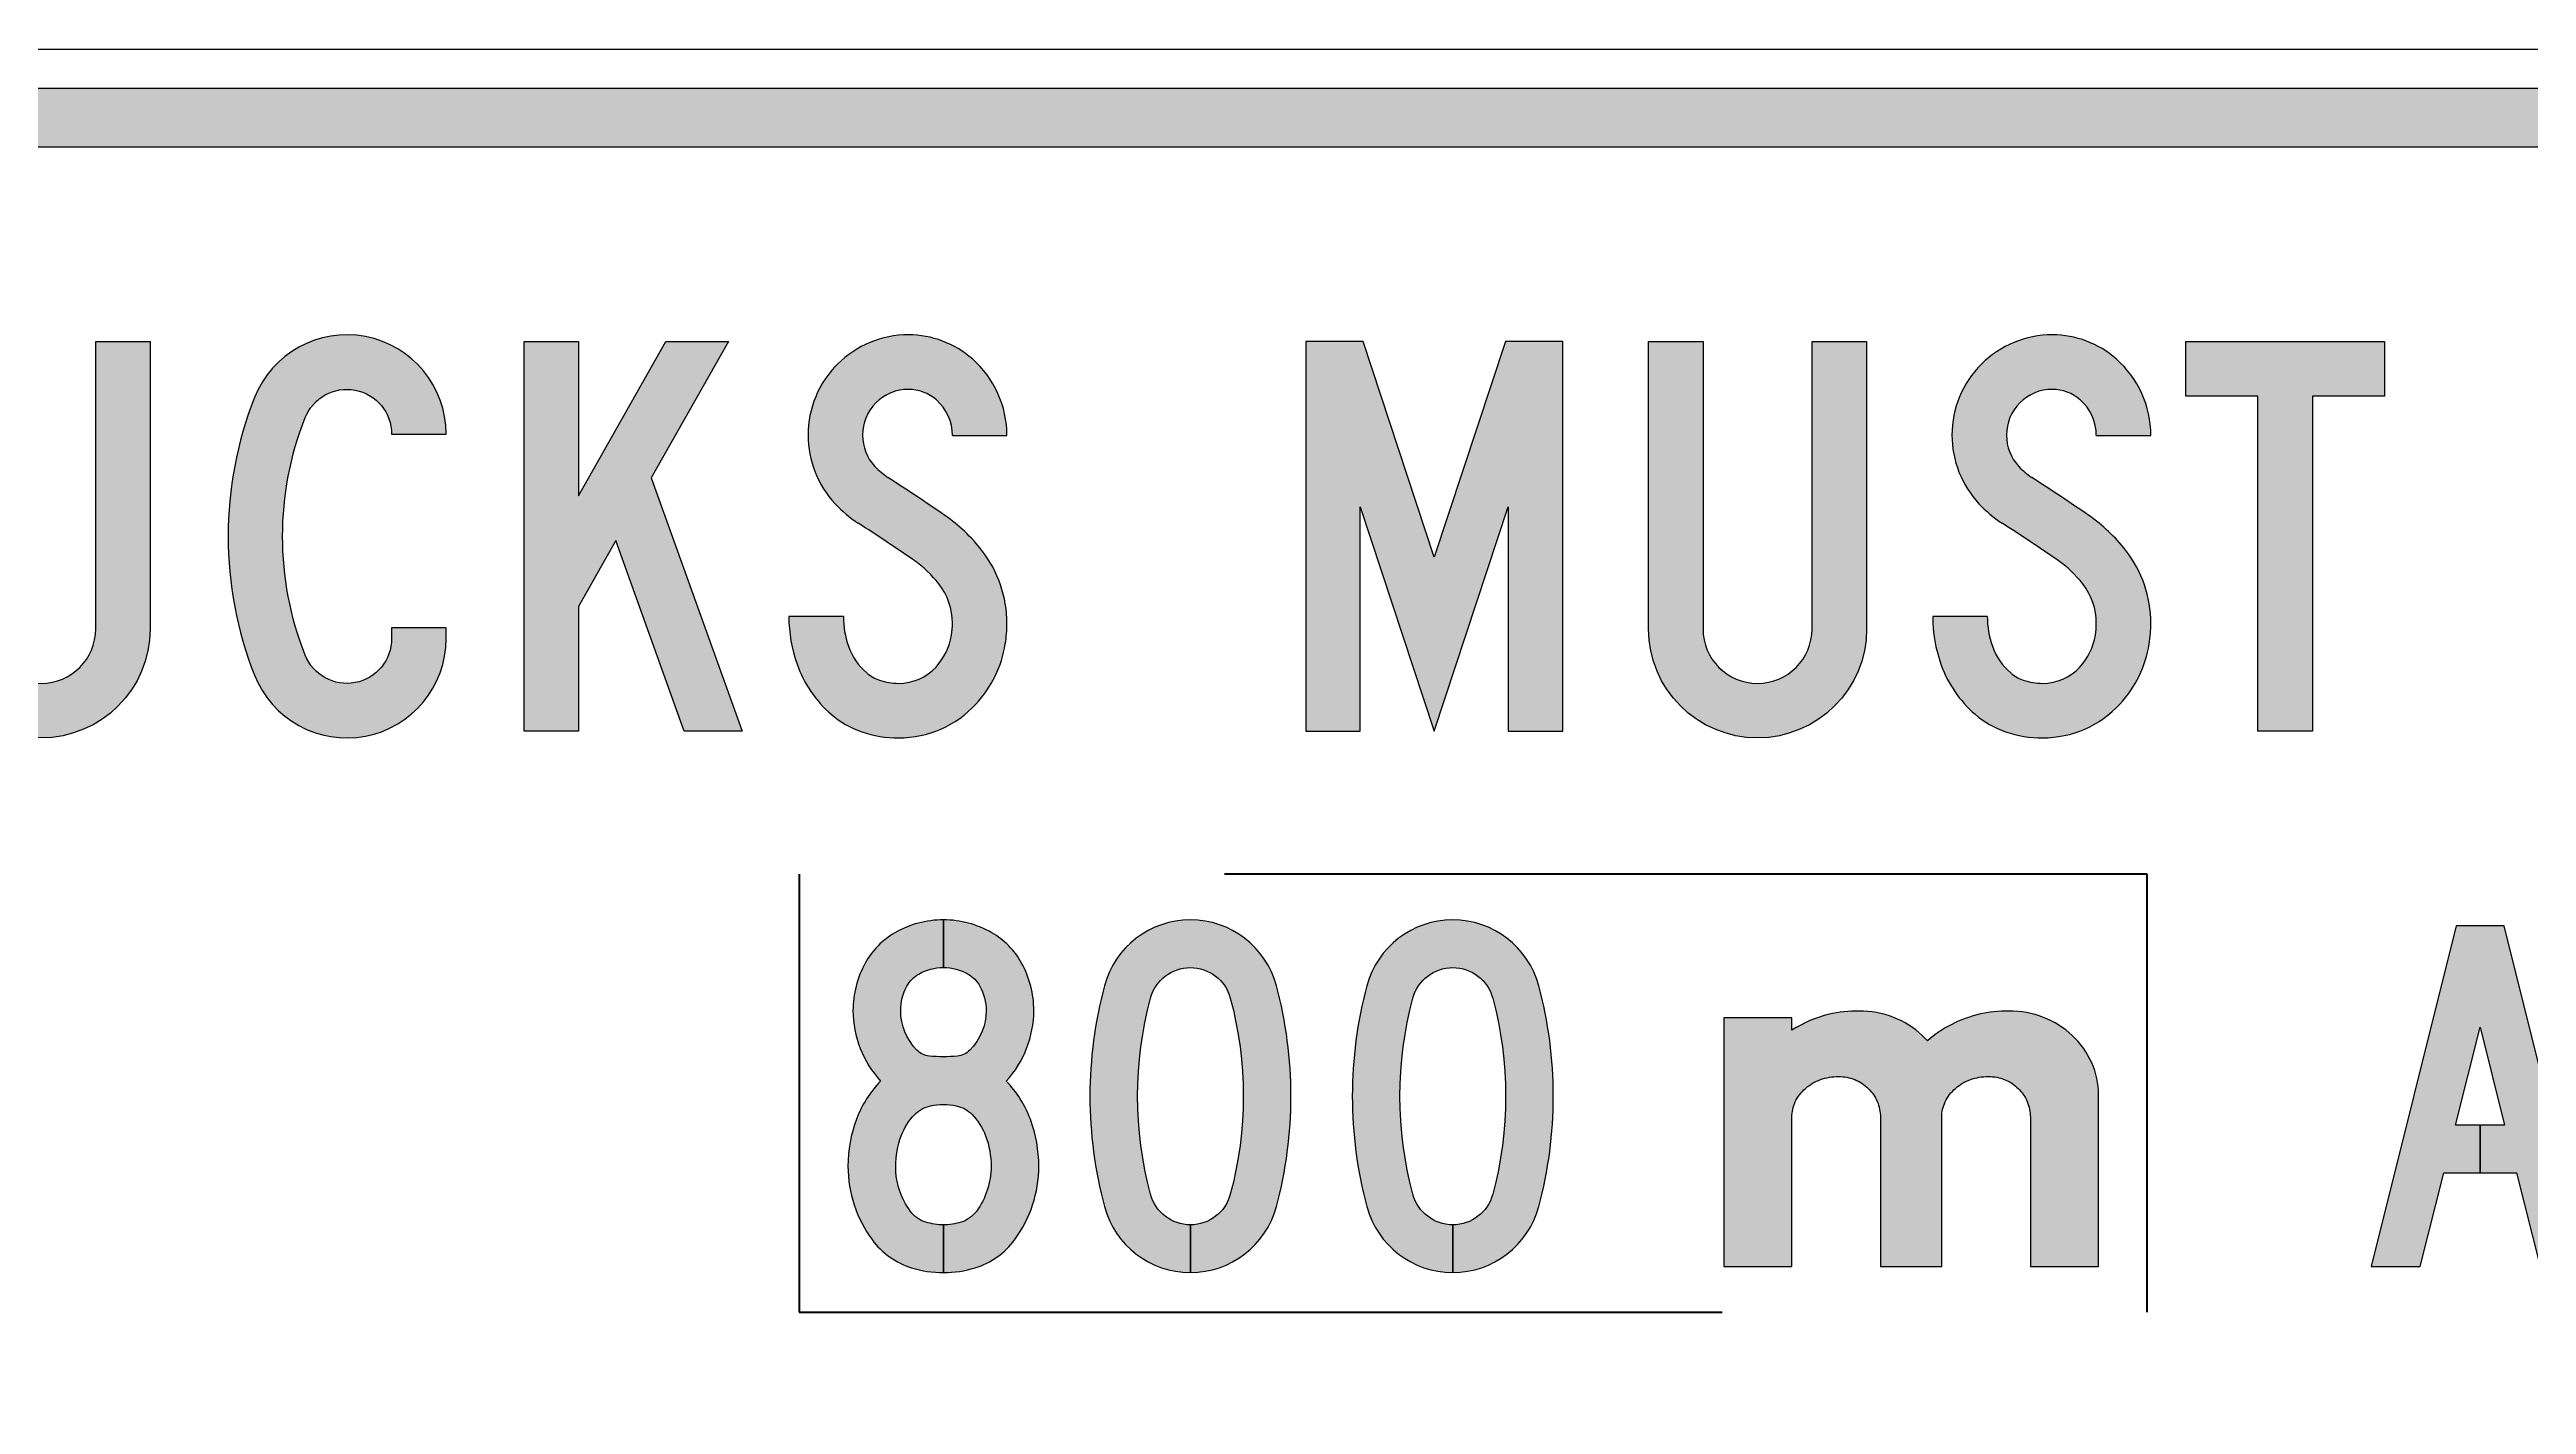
# Model space of a CAD drawing. Header units: millimetres. Extents: x 9964 to 10151, y 3984 to 4059.
# Drawn here: x 9998.2 to 10066.4, y 4021.4 to 4058.7 of the extents above; entities that cross this region are included whole.
import ezdxf
from ezdxf.enums import TextEntityAlignment as Align

# ---------------------------------------------------------------- set-up
doc = ezdxf.new("R2010")
doc.units = ezdxf.units.MM
doc.linetypes.add('DASHED', pattern=[19.049999999999997, 12.7, -6.35])
doc.layers.add('Dash25', color=1, linetype='DASHED')
doc.layers.add('GSBWFILL', color=3, linetype='Continuous', lineweight=0)
doc.layers.add('GSOUTLINE', color=3, linetype='Continuous', lineweight=0)
doc.layers.get('GSOUTLINE').off()
doc.styles.add('TSText', font='isocp2.shx')

# ---------------------------------------------------------------- blocks, each defined once
blk = doc.blocks.new('*U162')
at = {"layer": 'GSBWFILL', "transparency": 33554687}
blk.add_hatch(color=256, dxfattribs=at).paths.add_polyline_path([(-1233.76, -493.9999999999995), (1234, -493.9999999999995, 0.414213562373095), (1384, -344), (1384, 344, 0.414213562373095), (1234, 494), (-1234, 494, 0.414213562373095), (-1384, 344), (-1384, -344, 0.414213562373095), (-1234, -494), (-1234, -469.9999999999995, -0.414213562373095), (-1360, -344), (-1360, 344, -0.414213562373095), (-1234, 470), (1234, 470, -0.414213562373095), (1360, 344), (1360, -344, -0.414213562373095), (1234, -470), (-1233.76, -469.9999999999995)])
at = {"layer": 'GSBWFILL', "linetype": 'Continuous', "transparency": 33554687}
for points in [[(-1234, -509.9999999999995), (1234, -509.9999999999995, 0.414213562373095), (1400, -344), (1400, 344, 0.414213562373095), (1234, 510), (-1234, 510, 0.414213562373095), (-1400, 344), (-1400, -344, 0.414213562373095), (-1234, -510)], [(-1233.76, -493.9999999999995), (1234, -493.9999999999995, 0.414213562373095), (1384, -344), (1384, 344, 0.414213562373095), (1234, 494), (-1234, 494, 0.414213562373095), (-1384, 344), (-1384, -344, 0.414213562373095), (-1234, -494), (-1234, -469.9999999999995, -0.414213562373095), (-1360, -344), (-1360, 344, -0.414213562373095), (-1234, 470), (1234, 470, -0.414213562373095), (1360, 344), (1360, -344, -0.414213562373095), (1234, -470), (-1233.76, -469.9999999999995), (-1233.76, -493.9999999999995)]]:
    blk.add_lwpolyline(points, format="xyb", close=True, dxfattribs=at).dxf.unprotected_set("ltscale", 0)
at = {"layer": 'GSBWFILL', "color": 250, "transparency": 33554687, "style": 'TSText'}
for s in ['levels:GSCOLORFILL|GSBWFILL|GSOUTLINE', 'panelStyle:MR-RM-Trucks-Dist.ssm', 'chevronShoulderRadius:300.000', 'constructPanels:900|600|450', 'panelBorderRadius:300.000', 'chevronTipRadius:300.000', 'constructPanelMode:0', 'panelRoundCorners:0', 'panelStation:none', 'heightRounding:10', 'panelHeightLock:1', 'widthRounding:10', 'panelWidthLock:1', 'legendMaterial:0', 'panelName:name', 'panelMounting:0', 'panelStandard:1', 'panelMaterial:0', 'panelQuantity:1', 'marginAlign:9', 'panelShape:0', 'panelSizes:', 'version:2']:
    blk.add_text(s, height=0.001, dxfattribs=at).set_placement((0, 509.9979999999996), align=Align.CENTER)
blk = doc.blocks.new('*U114')
at = {"layer": 'GSBWFILL'}
h = blk.add_hatch(color=256, dxfattribs=at)
edge = h.paths.add_edge_path()
edge.add_line((56.00000000000064, -3.5), (56.00000000000092, 24.5))
edge.add_arc((56.00000000000064, 59.81062113154654), 35.31062113154654, 252.8547004306235, 270.00000000000045, ccw=False)
edge.add_arc((50.7385651702215, 42.75604954232757), 17.46290114943656, 216.3181404202141, 252.8547004306229, ccw=False)
edge.add_arc((72.62076107985112, 58.84078945855265), 44.6207610798511, 180.0000000000001, 216.3181404202144, ccw=False)
edge.add_arc((79.3536488953996, 58.84078945855253), 51.35364889539959, 159.6195956519129, 180, ccw=False)
edge.add_arc((64.6479124994461, 64.30407942513251), 35.66587594299474, 135.6152991639146, 159.6195956519128, ccw=False)
edge.add_arc((52.18467241956634, 76.50246818279874), 18.22646535743082, 101.74154239521732, 135.6152991639146, ccw=False)
edge.add_arc((56.00000000000019, 58.14598313310976), 36.97525912997721, 90.00000000000028, 101.7415423952175, ccw=False)
edge.add_arc((56.00000000000102, 58.14598313310452), 36.97525912998245, 78.2584576047824, 90.00000000000159, ccw=False)
edge.add_arc((59.81532758043492, 76.5024681827992), 18.22646535743047, 44.38470083608388, 78.25845760477921, ccw=False)
edge.add_arc((47.35208750055371, 64.30407942513136), 35.66587594299656, 20.38040434808738, 44.38470083608479, ccw=False)
edge.add_arc((32.64635110460118, 58.84078945855305), 51.35364889539991, -7.958078640513122e-13, 20.380404348085904, ccw=False)
edge.add_arc((39.37923892014999, 58.84078945855298), 44.6207610798511, 323.681859579785, 359.99999999999915, ccw=False)
edge.add_arc((61.26143482977916, 42.75604954232774), 17.46290114943683, 287.1452995693762, 323.6818595797856, ccw=False)
edge.add_arc((56.00000000000066, 59.81062113154431), 35.31062113154433, 270.0081131084456, 287.1452995693762, ccw=False)
edge.add_line((56.00500000000069, 24.50000035400112), (56.00500000000069, -3.499999802560779))
edge.add_arc((56.0000000000008, 59.81062113154437), 63.31062113154437, 270.0045249737364, 287.1452995693759)
edge.add_arc((61.26143482977909, 42.75604954232769), 45.46290114943683, 287.145299569376, 323.6818595797853)
edge.add_arc((39.37923892015012, 58.84078945855299), 72.620761079851, 323.6818595797849, 359.9999999999991)
edge.add_arc((32.64635110460092, 58.84078945855294), 79.35364889540017, 359.9999999999991, 380.380404348086)
edge.add_arc((47.35208750055773, 64.30407942513456), 63.66587594299166, 20.38040434808541, 44.38469850490913)
edge.add_arc((48.02916680937943, 150.2667470386242), 61.03686471202379, 317.2522134459699, 359.9999999999991)
edge.add_arc((51.26257186131361, 150.266747038624), 57.80345966008961, 359.9999999999994, 388.8387819451042)
edge.add_arc((61.45788699939048, 155.8806589120431), 46.16471156215331, 28.83878194510398, 60.15298493590952)
edge.add_arc((56.00000000000158, 146.368758132539), 57.13124186746087, 60.15298493591111, 89.99498560002408)
edge.add_line((56.00500000000007, 203.4999997812054), (56.00499999999995, 175.4999995709074))
edge.add_arc((56.00000000000151, 146.368758132539), 29.13124186746101, 60.152984935912514, 89.99016592220181, ccw=False)
edge.add_arc((61.45788699939045, 155.8806589120432), 18.16471156215332, 28.83878194510362, 60.15298493590922, ccw=False)
edge.add_arc((51.26257186131362, 150.2667470386241), 29.80345966008953, -1.0231815394945443e-12, 28.838781945104017, ccw=False)
edge.add_arc((48.02916680937949, 150.2667470386242), 33.03686471202367, 315.34136691109325, 359.9999999999991, ccw=False)
edge.add_arc((62.99283870697354, 135.4803275851826), 12.00000000000058, 275.8791627144218, 315.3413669110855, ccw=False)
edge.add_arc((55.99999999999897, 203.3901639280811), 80.26892166499408, 270.00000000000296, 275.8791627144326, ccw=False)
edge.add_arc((56.00000000000152, 203.390163928117), 80.26892166503, 264.1208372855711, 270.00000000000114, ccw=False)
edge.add_arc((49.0071612930307, 135.4803275851816), 12.00000000000021, 224.6586330889031, 264.12083728556706, ccw=False)
edge.add_arc((63.97083319062251, 150.2667470386256), 33.03686471202337, 180.0000000000026, 224.6586330889082, ccw=False)
edge.add_arc((60.73742813868815, 150.2667470386241), 29.80345966008901, 151.1612180548947, 180, ccw=False)
edge.add_arc((50.54211300061175, 155.8806589120432), 18.16471156215315, 119.84701506408979, 151.1612180548948, ccw=False)
edge.add_arc((55.99999999999996, 146.3687581325433), 29.13124186745668, 90, 119.8470150640899, ccw=False)
edge.add_line((55.99999999999996, 175.5), (56.00000000000001, 203.5))
edge.add_arc((56.00000000000007, 146.368758132543), 57.13124186745696, 90.00000000000006, 119.8470150640899)
edge.add_arc((50.54211300061158, 155.8806589120433), 46.16471156215297, 119.8470150640898, 151.1612180548947)
edge.add_arc((60.73742813868843, 150.2667470386241), 57.80345966008928, 151.1612180548948, 180)
edge.add_arc((63.97083319062314, 150.2667470386241), 61.036864712024, 180, 222.7477865540293)
edge.add_arc((64.647912499446, 64.30407942513264), 63.66587594299458, 135.6153014950906, 159.619595651913)
edge.add_arc((79.35364889539957, 58.84078945855247), 79.35364889539956, 159.6195956519129, 179.9999999999999)
edge.add_arc((72.62076107985116, 58.84078945855261), 72.62076107985115, 180, 216.3181404202143)
edge.add_arc((50.73856517022152, 42.75604954232767), 45.46290114943668, 216.3181404202143, 252.8547004306231)
edge.add_arc((56.00000000000044, 59.81062113154555), 63.31062113154555, 252.8547004306233, 270.0000000000002)
blk.add_lwpolyline([(56.00000000000064, -3.5), (56.00000000000092, 24.5, -0.07495035697348901), (45.59057335789261, 26.06919552920732, -0.1607852497479061), (36.66799314865661, 32.4133265188222, -0.1598077262231875), (28.00000000000001, 58.84078945855254, -0.08916143982530793), (31.21467939875556, 76.72477309400551, -0.1051231893643435), (39.15895618662718, 89.25138013812148, -0.1488879042940531), (48.47563722425413, 94.34755426680408, -0.05127701418262327), (56.00000000000001, 95.12124226308697, -0.05127701418263145), (63.52436277574817, 94.34755426680397, -0.1488879042940437), (72.84104381337416, 89.25138013812136, -0.1051231893643399), (80.78532060124589, 76.72477309400517, -0.08916143982530647), (84.0000000000011, 58.84078945855231, -0.159807726223187), (75.33200685134422, 32.41332651882215, -0.1607852497479088), (66.40942664210787, 26.06919552920715, -0.07491475809206483), (56.00500000000069, 24.50000035400112), (56.00500000000069, -3.499999802560779, 0.0749305021677054), (74.66371208481333, -0.6864911902613358, 0.1607852497479079), (97.89274937816789, 15.82981372332648, 0.159807726223187), (112.0000000000011, 58.84078945855174, 0.08916143982530693), (107.0325527823809, 86.47581420916765, 0.1051231790802702), (92.85151103201169, 108.8366093094088, 0.1887160136320465), (109.0660315214032, 150.2667470386233, 0.1265013008525883), (101.897269197037, 178.1480557309235, 0.1374906502384388), (84.43341089355552, 195.9219612810404, 0.1309512099891836), (56.00500000000007, 203.4999997812054), (56.00499999999995, 175.4999995709074, -0.1309298196125346), (70.49820698416904, 171.6359551869166, -0.137490650238439), (77.36981818048208, 164.6423478031435, -0.1265013008525888), (81.06603152140316, 150.2667470386236, -0.1973643972080669), (71.52852428698652, 127.0457516219718, -0.1739084422071276), (64.22200803376178, 123.5434459670171, -0.02565831514355149), (56.00000000000308, 123.121242263087, -0.02565831514355305), (47.77799196624018, 123.5434459670167, -0.1739084422071293), (40.47147571301629, 127.0457516219728, -0.197364397208066), (30.93396847859914, 150.2667470386241, -0.1265013008525907), (34.6301818195205, 164.6423478031438, -0.1374906502384366), (41.50179301583354, 171.6359551869166, -0.1309734646939165), (55.99999999999996, 175.5), (56.00000000000001, 203.5, 0.1309734646939165), (27.56658910644718, 195.9219612810405, 0.1374906502384359), (10.10273080296589, 178.1480557309244, 0.1265013008525901), (2.933968478599141, 150.2667470386241, 0.1887160136320468), (19.14848896799016, 108.8366093094091, 0.1051231790802642), (4.967447217620716, 86.47581420916845, 0.08916143982530793), (1.4210854715202e-14, 58.84078945855254, 0.1598077262231876), (14.10725062183265, 15.82981372332682, 0.1607852497479058), (37.33628791518665, -0.6864911902609947, 0.07495035697348879)], format="xyb", close=True, dxfattribs=at)
blk = doc.blocks.new('*U115')
at = {"layer": 'GSBWFILL', "linetype": 'Continuous'}
blk.add_hatch(color=256, dxfattribs=at).paths.add_polyline_path([(8.543920128746649, 164.7993942348763, 0.1318518518518518), (8.543920128746713, 35.20060576512357, 0.3393449963604895), (59, -3.500000000000064), (59, 24.49999999999995, -0.339344996360489), (35.58700107432706, 42.45813791942977, -0.1318518518518517), (35.58700107432706, 157.5418620805702, -0.7670157068062815), (82.4129989256729, 157.5418620805702, -0.1318518518518519), (82.41299892567302, 42.45813791942976, -0.3392299954809407), (59.00999999999999, 24.50000206258143), (59.00999999999999, -3.499999042905948, 0.339291631812318), (109.4560798712533, 35.2006057651236, 0.1318518518518518), (109.4560798712533, 164.7993942348763, 0.767015706806283)])
at = {"layer": 'GSBWFILL'}
blk.add_lwpolyline([(59, 24.49999999999994, -0.3393449963604899), (35.58700107432702, 42.45813791942983, -0.1318518518518517), (35.58700107432708, 157.5418620805703, -0.7670157068062822), (82.41299892567292, 157.5418620805702, -0.1318518518518519), (82.41299892567298, 42.45813791942972, -0.3392299954809397), (59.00999999999999, 24.50000206258143), (59.00999999999999, -3.499999042905962, 0.339291631812318), (109.4560798712533, 35.20060576512356, 0.1318518518518518), (109.4560798712533, 164.7993942348763, 0.7670157068062825), (8.543920128746663, 164.7993942348764, 0.1318518518518518), (8.543920128746663, 35.2006057651236, 0.3393449963604898), (59, -3.500000000000064)], format="xyb", close=True, dxfattribs=at)
blk = doc.blocks.new('*U116')
at = {"layer": 'GSBWFILL', "linetype": 'Continuous'}
blk.add_hatch(color=256, dxfattribs=at).paths.add_polyline_path([(8.543920128746649, 164.7993942348763, 0.1318518518518518), (8.543920128746713, 35.20060576512357, 0.3393449963604895), (59, -3.500000000000064), (59, 24.49999999999995, -0.339344996360489), (35.58700107432706, 42.45813791942977, -0.1318518518518517), (35.58700107432706, 157.5418620805702, -0.7670157068062815), (82.4129989256729, 157.5418620805702, -0.1318518518518519), (82.41299892567302, 42.45813791942976, -0.3392299954809407), (59.00999999999999, 24.50000206258143), (59.00999999999999, -3.499999042905948, 0.339291631812318), (109.4560798712533, 35.2006057651236, 0.1318518518518518), (109.4560798712533, 164.7993942348763, 0.767015706806283)])
at = {"layer": 'GSBWFILL'}
blk.add_lwpolyline([(59, 24.49999999999994, -0.3393449963604899), (35.58700107432702, 42.45813791942983, -0.1318518518518517), (35.58700107432708, 157.5418620805703, -0.7670157068062822), (82.41299892567292, 157.5418620805702, -0.1318518518518519), (82.41299892567298, 42.45813791942972, -0.3392299954809397), (59.00999999999999, 24.50000206258143), (59.00999999999999, -3.499999042905962, 0.339291631812318), (109.4560798712533, 35.20060576512356, 0.1318518518518518), (109.4560798712533, 164.7993942348763, 0.7670157068062825), (8.543920128746663, 164.7993942348764, 0.1318518518518518), (8.543920128746663, 35.2006057651236, 0.3393449963604898), (59, -3.500000000000064)], format="xyb", close=True, dxfattribs=at)
blk = doc.blocks.new('*U113')
at = {"layer": 'GSOUTLINE', "color": 28}
for name, p, xscale, yscale, zscale in [('*U114', (0, 0), 0.6999999999999927, 0.6999999999999927, 0.6999999999999927), ('*U115', (99.39999999999998, 0), 0.7, 0.7, 0.7), ('*U116', (207.2, 0), 0.7000000000000001, 0.7000000000000001, 0.7000000000000001)]:
    blk.add_blockref(name, p, dxfattribs=dict(at, xscale=xscale, yscale=yscale, zscale=zscale))
blk = doc.blocks.new('*U118')
at = {"layer": 'GSBWFILL', "linetype": 'Continuous'}
h = blk.add_hatch(color=256, dxfattribs=at)
edge = h.paths.add_edge_path()
edge.add_arc((155.7153296264924, 86.99511755650809), 24.5282097319339, 45.82979570204179, 68.0808265539651, ccw=False)
edge.add_arc((156.1420760110528, 87.43440733147503), 23.91576546252982, 23.09284588936748, 45.82979570204162, ccw=False)
edge.add_arc((156.8060842686133, 87.7175328658991), 23.19391573138671, 0, 23.09284588936822, ccw=False)
edge.add_line((180, 87.7175328658991), (180, 0))
edge.add_line((180, 0), (220, 0))
edge.add_line((220, 0), (220, 100.8830320548367))
edge.add_arc((174.0753468275611, 100.8830320548367), 45.92465317243892, 0, 23.93171822373217)
edge.add_arc((170.8242551602883, 99.44019281717675), 49.48153131130478, 23.93171822373218, 46.97501240943499)
edge.add_arc((168.730439071099, 97.19681228199977), 52.55021540077355, 46.97501240943522, 68.8635846861375)
edge.add_arc((167.3745328426901, 93.68953779756492), 56.31046220243508, 68.86358468613724, 90)
edge.add_arc((167.3745328426902, 69.99478146240631), 80.00521853759369, 90.00000000000007, 102.6042796135857)
edge.add_arc((166.6926525247094, 78.0285138763368), 72.0245107674768, 103.4695365311015, 130.8206849945816)
edge.add_arc((82.82425516028854, 99.44019281717684), 49.48153131130451, 41.97494773133589, 46.97501240943517)
edge.add_arc((80.730439071099, 97.19681228199977), 52.55021540077355, 46.97501240943522, 68.8635846861375)
edge.add_arc((79.37453284269009, 93.68953779756492), 56.31046220243508, 68.86358468613724, 90)
edge.add_arc((79.3745328426902, 69.99478146240604), 80.00521853759396, 90.00000000000007, 102.6042796135857)
edge.add_arc((78.6926525247095, 78.02851387633704), 72.0245107674766, 103.4695365311017, 122.4942570075609)
edge.add_line((40, 138.7772487758923), (40, 146))
edge.add_line((40, 146), (0, 146))
edge.add_line((0, 146), (0, 0))
edge.add_line((0, 0), (40, 0))
edge.add_line((40, 0), (40, 87.71753286589909))
edge.add_arc((60.83417894850334, 87.71753286589907), 20.83417894850334, 154.5282720028093, 180, ccw=False)
edge.add_arc((64.03048830144326, 86.19490705822676), 24.37462847220523, 131.0076349936261, 154.5282720028095, ccw=False)
edge.add_arc((66.09710507856306, 83.81817613339862), 27.52419269484104, 109.8073603853083, 131.0076349936262, ccw=False)
edge.add_arc((67.43949500252643, 80.0910470400427), 31.48569518587881, 89.99999999999977, 109.8073603853079, ccw=False)
edge.add_arc((67.43949500252666, 86.30962031839455), 25.26712190752696, 68.08082655396498, 90.00000000000028, ccw=False)
edge.add_arc((67.71532962649229, 86.99511755650809), 24.52820973193397, 45.82979570204162, 68.08082655396481, ccw=False)
edge.add_arc((68.1420760110529, 87.43440733147501), 23.91576546252978, 23.09284588936771, 45.82979570204168, ccw=False)
edge.add_arc((68.80608426861329, 87.7175328658991), 23.19391573138671, 0, 23.09284588936822, ccw=False)
edge.add_line((92, 87.7175328658991), (92, 0))
edge.add_line((92, 0), (128, 0))
edge.add_line((128, 0), (128, 87.71753286589909))
edge.add_arc((148.8341789485033, 87.7175328658992), 20.83417894850334, 154.5282720028097, 180.0000000000003, ccw=False)
edge.add_arc((152.0304883014433, 86.19490705822648), 24.3746284722054, 131.0076349936256, 154.528272002809, ccw=False)
edge.add_arc((154.0971050785631, 83.81817613339872), 27.52419269484096, 109.80736038530841, 131.0076349936264, ccw=False)
edge.add_arc((155.4394950025264, 80.09104704004268), 31.4856951858788, 89.99999999999972, 109.80736038530779, ccw=False)
edge.add_arc((155.4394950025266, 86.30962031839454), 25.26712190752696, 68.08082655396493, 90.00000000000011, ccw=False)
at = {"layer": 'GSBWFILL'}
blk.add_lwpolyline([(164.8716674585635, 109.7502169884754, -0.09739464939670292), (172.8063946356061, 104.5885415981205, -0.0995354279343683), (178.1414826297246, 96.81470296034922, -0.1011039461656411), (180, 87.7175328658991), (180, 0), (220, 0), (220, 100.8830320548367, 0.1048030179721755), (216.0518361595565, 119.5122594239381, 0.1008855307406954), (204.5863575327339, 135.6139731601839, 0.09579836817007242), (187.6795049501371, 146.2116879931507, 0.09248737428302214), (167.3745328426901, 150, 0.05505205982243612), (149.9161032513398, 148.0719114650645, 0.1199117204326835), (119.6106725914451, 132.5337183696518, 0.02182035996796309), (116.5863575327339, 135.6139731601839, 0.09579836817007242), (99.67950495013713, 146.2116879931507, 0.09248737428302214), (79.37453284269009, 150, 0.05505205982243612), (61.91610325133973, 148.0719114650645, 0.08320220139569866), (40, 138.7772487758923), (40, 146), (0, 146), (0, 0), (40, 0), (40, 87.71753286589909, -0.1116012735434615), (42.02513207801013, 96.67759805996153, -0.102989975481698), (48.03684201390564, 104.5885415981205, -0.09276840372104522), (56.77029056251172, 109.7139617844638, -0.08664174293623021), (67.43949500252654, 111.5767422259215, -0.09593311806680128), (76.87166745856348, 109.7502169884755, -0.09739464939670292), (84.80639463560613, 104.5885415981205, -0.0995354279343683), (90.14148262972458, 96.81470296034922, -0.1011039461656411), (92, 87.7175328658991), (92, 0), (128, 0), (128, 87.71753286589909, -0.1116012735434615), (130.0251320780101, 96.67759805996153, -0.102989975481698), (136.0368420139057, 104.5885415981205, -0.09276840372104506), (144.7702905625117, 109.7139617844638, -0.08664174293623021), (155.4394950025265, 111.5767422259215, -0.09593311806680128)], format="xyb", close=True, dxfattribs=at)
blk = doc.blocks.new('*U117')
at = {"layer": 'GSOUTLINE', "color": 28, "xscale": 0.7, "yscale": 0.7, "zscale": 0.7}
blk.add_blockref('*U118', (0, 0), dxfattribs=at)
blk = doc.blocks.new('*U120')
at = {"layer": 'GSBWFILL', "linetype": 'Continuous'}
blk.add_hatch(color=256, dxfattribs=at).paths.add_polyline_path([(64, 140.5530424827055), (78.38826062067636, 82.99999999999999), (64.00999999999999, 82.99999999999999), (64.01, 55), (85.38826062067636, 55), (99.13826062067635, 0), (128, 0), (78, 200), (50, 200), (0, 0), (28.86173937932358, 0), (42.61173937932364, 55), (64, 54.99999999999999), (64, 83), (49.61173937932364, 83)])
at = {"layer": 'GSBWFILL'}
blk.add_lwpolyline([(64, 83), (49.61173937932364, 83), (64, 140.5530424827055), (78.38826062067636, 83), (64.00999999999999, 83), (64.00999999999999, 55), (85.38826062067636, 55), (99.13826062067636, 0), (128, 0), (78, 200), (50, 200), (0, 0), (28.86173937932358, 0), (42.61173937932364, 55), (64, 55)], close=True, dxfattribs=at)
blk = doc.blocks.new('*U121')
at = {"layer": 'GSBWFILL', "linetype": 'Continuous'}
blk.add_hatch(color=256, dxfattribs=at).paths.add_polyline_path([(84, 119), (28, 119), (28, 200), (0, 200), (0, 0), (28, 0), (28, 91), (84, 91), (84, 0), (112, 0), (112, 200), (84, 200)])
at = {"layer": 'GSBWFILL'}
blk.add_lwpolyline([(0, 200), (28, 200), (28, 119), (84, 119), (84, 200), (112, 200), (112, 0), (84, 0), (84, 91), (28, 91), (28, 0), (0, 0)], close=True, dxfattribs=at)
blk = doc.blocks.new('*U122')
at = {"layer": 'GSBWFILL', "linetype": 'Continuous'}
blk.add_hatch(color=256, dxfattribs=at).paths.add_polyline_path([(28, 28), (28, 92), (71.81454086025929, 92), (71.81454086025929, 120), (28, 120), (28, 172), (102, 172), (102, 200), (0, 200), (0, 0), (102, 0), (102, 28)])
at = {"layer": 'GSBWFILL'}
blk.add_lwpolyline([(28, 28), (28, 92), (71.81454086025929, 92), (71.81454086025929, 120), (28, 120), (28, 172), (102, 172), (102, 200), (0, 200), (0, 0), (102, 0), (102, 28)], close=True, dxfattribs=at)
blk = doc.blocks.new('*U123')
at = {"layer": 'GSBWFILL', "linetype": 'Continuous'}
blk.add_hatch(color=256, dxfattribs=at).paths.add_polyline_path([(64, 140.5530424827055), (78.38826062067636, 82.99999999999999), (64.00999999999999, 82.99999999999999), (64.01, 55), (85.38826062067636, 55), (99.13826062067635, 0), (128, 0), (78, 200), (50, 200), (0, 0), (28.86173937932358, 0), (42.61173937932364, 55), (64, 54.99999999999999), (64, 83), (49.61173937932364, 83)])
at = {"layer": 'GSBWFILL'}
blk.add_lwpolyline([(64, 83), (49.61173937932364, 83), (64, 140.5530424827055), (78.38826062067636, 83), (64.00999999999999, 83), (64.00999999999999, 55), (85.38826062067636, 55), (99.13826062067636, 0), (128, 0), (78, 200), (50, 200), (0, 0), (28.86173937932358, 0), (42.61173937932364, 55), (64, 55)], close=True, dxfattribs=at)
blk = doc.blocks.new('*U124')
at = {"layer": 'GSBWFILL', "linetype": 'Continuous'}
blk.add_hatch(color=256, dxfattribs=at).paths.add_polyline_path([(28, 172), (50.94443627691184, 172, -0.3486821690625636), (78.21476728595061, 150.3505154639175, -0.1148991755247306), (78.21476728595064, 49.64948453608244, -0.3486821690625639), (50.94443627691189, 28), (28.00999999999999, 28), (28.00999999999999, 0), (50.9444362769119, 0, 0.3486821690625636), (105.4850982949895, 43.29896907216494, 0.1148991755247306), (105.4850982949895, 156.701030927835, 0.3486821690625638), (50.94443627691184, 200), (0, 200), (0, 0), (28, 0)])
at = {"layer": 'GSBWFILL'}
blk.add_lwpolyline([(28.00999999999999, 28), (28.00999999999999, 0), (50.94443627691186, 0, 0.3486821690625636), (105.4850982949895, 43.29896907216487, 0.1148991755247307), (105.4850982949895, 156.7010309278351, 0.3486821690625634), (50.94443627691186, 200), (0, 200), (0, 0), (28, 0), (28, 172), (50.94443627691186, 172, -0.3486821690625634), (78.21476728595064, 150.3505154639175, -0.1148991755247307), (78.21476728595064, 49.64948453608236, -0.3486821690625636), (50.94443627691186, 28)], format="xyb", close=True, dxfattribs=at)
blk = doc.blocks.new('*U119')
at = {"layer": 'GSOUTLINE', "color": 28}
for name, p, xscale, yscale, zscale in [('*U120', (0, 0), 0.7, 0.7, 0.7), ('*U121', (109.2, 0), 0.7, 0.7, 0.7), ('*U122', (218.4, 0), 0.7, 0.7, 0.7), ('*U123', (302.4, 0), 0.7000000000000006, 0.7000000000000006, 0.7000000000000006), ('*U124', (411.6000000000001, 0), 0.7, 0.7, 0.7)]:
    blk.add_blockref(name, p, dxfattribs=dict(at, xscale=xscale, yscale=yscale, zscale=zscale))
blk = doc.blocks.new('*U112')
at = {"layer": 'GSOUTLINE'}
for name, p in [('*U113', (-557.8999999999999, 0)), ('*U119', (67.90000000000009, 0)), ('*U117', (-198.0999999999999, 0))]:
    blk.add_blockref(name, p, dxfattribs=at)
blk = doc.blocks.new('*U91')
at = {"layer": 'GSBWFILL', "linetype": 'Continuous'}
blk.add_hatch(color=256, dxfattribs=at).paths.add_polyline_path([(37, 172), (0, 172), (0, 200), (102, 200), (102, 172), (65, 172), (65, 0), (37, 0)])
at = {"layer": 'GSBWFILL'}
blk.add_lwpolyline([(37, 172), (0, 172), (0, 200), (102, 200), (102, 172), (65, 172), (65, 0), (37, 0)], close=True, dxfattribs=at)
blk = doc.blocks.new('*U92')
at = {"layer": 'GSBWFILL', "linetype": 'Continuous'}
blk.add_hatch(color=256, dxfattribs=at).paths.add_polyline_path([(0, 0), (28, 0), (28, 172), (64.26932219902316, 172, -0.3448814639906144), (82.71400707028076, 157.5600000000001, -0.1217796334961334), (82.71400707028087, 136.4400000000002, -0.3448814639906173), (64.26932219902321, 122), (28.00999999999999, 122), (28.00999999999999, 94.00000000000003), (56.12346429523939, 94.00000000000003), (82.8871924448021, 0), (112, 0), (84, 98.34205404014348, 0.2276138286676567), (109.8956479331868, 129.7200000000001, 0.1217796334961332), (109.8956479331869, 164.2799999999997, 0.3448814639906164), (64.2693221990232, 200), (0, 200)])
at = {"layer": 'GSBWFILL'}
blk.add_lwpolyline([(64.26932219902318, 122, 0.3448814639906154), (82.71400707028084, 136.44, 0.1217796334961341), (82.71400707028079, 157.56, 0.3448814639906151), (64.26932219902318, 172), (28, 172), (28, 0), (0, 0), (0, 200), (64.26932219902318, 200, -0.3448814639906151), (109.8956479331868, 164.28, -0.1217796334961341), (109.8956479331868, 129.7200000000001, -0.2276138286676568), (84, 98.3420540401435), (112, 0), (82.88719244480211, 0), (56.12346429523939, 94.00000000000003), (28.00999999999999, 94.00000000000003), (28.00999999999999, 122)], format="xyb", close=True, dxfattribs=at)
blk = doc.blocks.new('*U93')
at = {"layer": 'GSBWFILL', "linetype": 'Continuous'}
blk.add_hatch(color=256, dxfattribs=at).paths.add_polyline_path([(28, 200), (0, 200), (0, 52.50000000000001, 1), (112, 52.50000000000001), (112, 200), (84, 200), (84, 52.5, -1), (28, 52.5)])
at = {"layer": 'GSBWFILL'}
blk.add_lwpolyline([(28, 200), (28, 52.5, 0.9999999999999999), (84, 52.5), (84, 200), (112, 200), (112, 52.5, -0.9999999999999999), (0, 52.50000000000001), (0, 200)], format="xyb", close=True, dxfattribs=at)
blk = doc.blocks.new('*U94')
at = {"layer": 'GSBWFILL', "linetype": 'Continuous'}
blk.add_hatch(color=256, dxfattribs=at).paths.add_polyline_path([(13.57111597374183, 171.2483588621445, 0.1904761904761906), (13.57111597374178, 28.75164113785565, 0.8275027774491402), (112, 47.50000000000006), (112, 53.00000000000004), (84, 53.00000000000002), (84, 47.50000000000006, -0.8275027774491398), (39.61050328227567, 39.04485776805257, -0.1904761904761906), (39.61050328227569, 160.9551422319475, -0.8275027774491434), (84, 152.5), (112, 152.5, 0.8275027774491418)])
at = {"layer": 'GSBWFILL'}
blk.add_lwpolyline([(84, 47.50000000000003, -0.8275027774491405), (39.61050328227566, 39.04485776805259, -0.1904761904761905), (39.61050328227572, 160.9551422319475, -0.8275027774491404), (84, 152.5), (112, 152.5, 0.8275027774491404), (13.57111597374183, 171.2483588621445, 0.1904761904761905), (13.57111597374177, 28.75164113785567, 0.8275027774491405), (112, 47.50000000000003), (112, 53.00000000000004), (84, 53.00000000000001)], format="xyb", close=True, dxfattribs=at)
blk = doc.blocks.new('*U95')
at = {"layer": 'GSBWFILL', "linetype": 'Continuous'}
blk.add_hatch(color=256, dxfattribs=at).paths.add_polyline_path([(28.00000000000001, 200), (0, 200), (0, 0), (28, 7.105427357601003e-15), (28, 64), (47.15784066379541, 97.83722506852179), (82.25307151133865, 2.087297230583491e-14), (112, 2.842170943040401e-14), (65.36764705882354, 130), (105, 200.0000000000001), (72.82367727746636, 200.0000000000001), (28, 120.8309076657738)])
at = {"layer": 'GSBWFILL'}
blk.add_lwpolyline([(47.15784066379541, 97.83722506852176), (28, 64.00000000000001), (28, 7.105427357601003e-15), (0, 0), (0, 200), (28, 200), (28, 120.8309076657738), (72.82367727746635, 200), (105, 200), (65.36764705882354, 130), (112, 2.842170943040401e-14), (82.25307151133865, 2.087297230583491e-14)], close=True, dxfattribs=at)
blk = doc.blocks.new('*U96')
at = {"layer": 'GSBWFILL'}
h = blk.add_hatch(color=256, dxfattribs=at)
edge = h.paths.add_edge_path()
edge.add_arc((-588.4723226266601, -858.0780040650642), 1149.124344074378, 55.390937114462815, 57.1046488588774, ccw=False)
edge.add_arc((31.18875155796178, 39.86795207670414), 58.12169191857565, 37.884517576685596, 55.39093711446287, ccw=False)
edge.add_arc((51.07604529441613, 55.3411589762802), 32.92398202427961, -5.115907697472721e-13, 37.884517576685425, ccw=False)
edge.add_arc((45.39801581993486, 55.34115897628291), 38.60201149876088, 350.8629013217493, 359.99999999999557, ccw=False)
edge.add_arc((52.5060887035079, 54.19790915921546), 31.40258650349834, 317.29673378813345, 350.8629013217563, ccw=False)
edge.add_arc((56.3989800737183, 50.60524148717003), 26.10524148716998, 269.9999999999999, 317.29673378814437, ccw=False)
edge.add_arc((56.39898007371815, 55.00067885734074), 30.5006788573407, 251.0789535256293, 270.00000000000017, ccw=False)
edge.add_arc((52.92295380146508, 44.86019333778771), 19.78096779697818, 229.3133006079087, 251.0789535256289, ccw=False)
edge.add_arc((61.12408724516904, 54.39936889565766), 32.36089069361404, 199.4306394672327, 229.3133006079094, ccw=False)
edge.add_arc((73.76258936871797, 58.85737200696578), 45.76258937718751, 180.0011023316868, 199.4302684762635, ccw=False)
edge.add_line((28, 58.85649156598452), (0, 58.85649156598452))
edge.add_arc((73.76258927216888, 58.85737198186531), 73.76258927742312, 180.0006838712507, 199.430409309594)
edge.add_arc((61.12408724516904, 54.39936889565759), 60.36089069361399, 199.4306394672326, 229.3133006079094)
edge.add_arc((52.92295380146489, 44.86019333778737), 47.78096779697781, 229.3133006079091, 251.0789535256293)
edge.add_arc((56.39898007371816, 55.00067885734096), 58.50067885734091, 251.0789535256294, 270.0000000000002)
edge.add_arc((56.39898007371833, 50.60524148716994), 54.10524148716989, 270, 317.2967337881445)
edge.add_arc((52.50608870351375, 54.19790915921264), 59.40258650349213, 317.2967337881368, 350.8629013217596)
edge.add_arc((45.39801581995373, 55.34115897628128), 66.60201149874202, 350.8629013217525, 359.9999999999986)
edge.add_arc((51.07604529441608, 55.34115897628012), 60.92398202427966, 359.9999999999996, 397.8845175766854)
edge.add_arc((31.18875155796106, 39.86795207670393), 86.12169191857632, 37.88451757668539, 55.39093711446263)
edge.add_arc((-588.4723226266598, -858.0780040650584), 1177.124344074373, 55.39093711446263, 57.10464885887728)
edge.add_arc((69.97983884586506, 159.9151743049558), 35.25734506305535, 223.0175993707188, 237.1046488588782, ccw=False)
edge.add_arc((61.47128691910493, 151.9759336269728), 23.62003444447538, 179.9999999999997, 223.0175993707179, ccw=False)
edge.add_arc((61.37529404391439, 151.9759153760051), 23.52404156929193, 89.99988059696187, 179.9999555474589, ccw=False)
edge.add_arc((61.3753429696798, 153.7310205923658), 21.76893635288013, 48.67847151851021, 89.9999997426533, ccw=False)
edge.add_arc((59.71208169603344, 151.8392041010447), 24.28794562266184, 1.1368683772161603e-13, 48.67847151851021, ccw=False)
edge.add_line((84.00002731869529, 151.8392041010448), (112.0000273186952, 151.8392041010448))
edge.add_arc((59.71208169603332, 151.8392041010447), 52.28794562266185, 6.228754935835708e-14, 48.67847151851004)
edge.add_arc((61.37534296967969, 153.7310205923658), 49.76893635288013, 48.67847151851002, 89.99999974265315)
edge.add_arc((61.37527579294667, 151.9759336269729), 51.52402331831713, 89.99992504950285, 180)
edge.add_arc((61.47128691910104, 151.9759336269713), 51.62003444447149, 179.9999999999982, 223.0175993707195)
edge.add_arc((69.97983884586587, 159.9151743049557), 63.25734506305586, 223.0175993707178, 237.1046488588772)
blk.add_lwpolyline([(35.6243747548364, 106.8002631074727, -0.007477617457592849), (64.20035787855659, 87.70480941089664, -0.07653508003658695), (77.0612996781415, 75.55885288404744, -0.1668246549558401), (84.00002731869574, 55.34115897627992, -0.03988925045285916), (83.51021385884701, 49.21126073950864, -0.1475163149276702), (75.58309381173683, 32.90062589715426, -0.2093514251822395), (56.39898007371823, 24.50000000000005, -0.08274672380428141), (46.50867981910588, 26.14806421616401, -0.09525713690544169), (40.02729793126755, 29.86056845372718, -0.1311316713294231), (30.60631442254314, 43.6340176041005, -0.08497940783612039), (28, 58.85649156598452), (0, 58.85649156598452, 0.08498186583925775), (4.201057313777966, 34.31938411587321, 0.1311316713294234), (21.77347091575191, 8.628569035687626, 0.09525713690544146), (37.42926199944336, -0.3389924730190117, 0.08274672380428119), (56.39898007371835, -3.49999999999995, 0.2093514251822393), (96.1596199828706, 13.91098212143674, 0.1475163149276702), (111.154927272909, 44.76493413720203, 0.03988925045285871), (112.0000273186957, 55.34115897627969, 0.1668246549558401), (99.16030101424212, 92.752867538776, 0.07653508003658697), (80.10362818031524, 110.7501124835231, 0.007477617457592849), (50.83135180374566, 130.3108532539143, -0.06154387494556116), (44.20163620944518, 135.8618034449074, -0.189935492987521), (37.85125247462955, 151.9759336269729, -0.4142139455164167), (61.37534306745601, 175.499956945246, -0.1822786324601297), (75.74902124016751, 170.0798420456773, -0.2156526607116338), (84.00002731869529, 151.8392041010448), (112.0000273186952, 151.8392041010448, 0.2156526607116334), (94.23697053863691, 191.1082925529595, 0.1822786324601297), (61.37534319321935, 203.499956945246, 0.4142139455164178), (9.851252474629547, 151.9759336269729, 0.1899354929875355), (23.72959917634196, 116.7595601286042, 0.06154387494556116)], format="xyb", close=True, dxfattribs=at)
blk = doc.blocks.new('*U90')
at = {"layer": 'GSOUTLINE', "color": 28}
for name, p, xscale, yscale, zscale in [('*U91', (0, 0), 0.7999999999999998, 0.7999999999999998, 0.7999999999999998), ('*U92', (104, 0), 0.8, 0.8, 0.8), ('*U93', (220.8, 0), 0.8, 0.8, 0.8), ('*U94', (342.4, 0), 0.8, 0.8, 0.8), ('*U95', (464.0000000000001, 0), 0.8000000000000004, 0.8000000000000004, 0.8000000000000004), ('*U96', (572.8000000000001, 0), 0.7999998048665058, 0.8, 0.7999998048665058)]:
    blk.add_blockref(name, p, dxfattribs=dict(at, xscale=xscale, yscale=yscale, zscale=zscale))
blk = doc.blocks.new('*U98')
at = {"layer": 'GSBWFILL', "linetype": 'Continuous'}
blk.add_hatch(color=256, dxfattribs=at).paths.add_polyline_path([(66, -1.917592551338998e-15), (104, 115.1515151515151), (104, 0), (132, 0), (132, 200), (102.5147901482794, 200), (66, 89.34912076278975), (29.48520985172058, 200), (0, 200), (0, 0), (28, 0), (28, 115.1515151515151)])
at = {"layer": 'GSBWFILL'}
blk.add_lwpolyline([(66, -1.917592551338998e-15), (104, 115.1515151515151), (104, 0), (132, 0), (132, 200), (102.5147901482794, 200), (66, 89.34912076278975), (29.48520985172058, 200), (0, 200), (0, 0), (28, 0), (28, 115.1515151515151)], close=True, dxfattribs=at)
blk = doc.blocks.new('*U99')
at = {"layer": 'GSBWFILL', "linetype": 'Continuous'}
blk.add_hatch(color=256, dxfattribs=at).paths.add_polyline_path([(28, 200), (0, 200), (0, 52.50000000000001, 1), (112, 52.50000000000001), (112, 200), (84, 200), (84, 52.5, -1), (28, 52.5)])
at = {"layer": 'GSBWFILL'}
blk.add_lwpolyline([(28, 200), (28, 52.5, 0.9999999999999999), (84, 52.5), (84, 200), (112, 200), (112, 52.5, -0.9999999999999999), (0, 52.50000000000001), (0, 200)], format="xyb", close=True, dxfattribs=at)
blk = doc.blocks.new('*U100')
at = {"layer": 'GSBWFILL'}
h = blk.add_hatch(color=256, dxfattribs=at)
edge = h.paths.add_edge_path()
edge.add_arc((-588.4723226266601, -858.0780040650642), 1149.124344074378, 55.390937114462815, 57.1046488588774, ccw=False)
edge.add_arc((31.18875155796178, 39.86795207670414), 58.12169191857565, 37.884517576685596, 55.39093711446287, ccw=False)
edge.add_arc((51.07604529441613, 55.3411589762802), 32.92398202427961, -5.115907697472721e-13, 37.884517576685425, ccw=False)
edge.add_arc((45.39801581993486, 55.34115897628291), 38.60201149876088, 350.8629013217493, 359.99999999999557, ccw=False)
edge.add_arc((52.5060887035079, 54.19790915921546), 31.40258650349834, 317.29673378813345, 350.8629013217563, ccw=False)
edge.add_arc((56.3989800737183, 50.60524148717003), 26.10524148716998, 269.9999999999999, 317.29673378814437, ccw=False)
edge.add_arc((56.39898007371815, 55.00067885734074), 30.5006788573407, 251.0789535256293, 270.00000000000017, ccw=False)
edge.add_arc((52.92295380146508, 44.86019333778771), 19.78096779697818, 229.3133006079087, 251.0789535256289, ccw=False)
edge.add_arc((61.12408724516904, 54.39936889565766), 32.36089069361404, 199.4306394672327, 229.3133006079094, ccw=False)
edge.add_arc((73.76258936871797, 58.85737200696578), 45.76258937718751, 180.0011023316868, 199.4302684762635, ccw=False)
edge.add_line((28, 58.85649156598452), (0, 58.85649156598452))
edge.add_arc((73.76258927216888, 58.85737198186531), 73.76258927742312, 180.0006838712507, 199.430409309594)
edge.add_arc((61.12408724516904, 54.39936889565759), 60.36089069361399, 199.4306394672326, 229.3133006079094)
edge.add_arc((52.92295380146489, 44.86019333778737), 47.78096779697781, 229.3133006079091, 251.0789535256293)
edge.add_arc((56.39898007371816, 55.00067885734096), 58.50067885734091, 251.0789535256294, 270.0000000000002)
edge.add_arc((56.39898007371833, 50.60524148716994), 54.10524148716989, 270, 317.2967337881445)
edge.add_arc((52.50608870351375, 54.19790915921264), 59.40258650349213, 317.2967337881368, 350.8629013217596)
edge.add_arc((45.39801581995373, 55.34115897628128), 66.60201149874202, 350.8629013217525, 359.9999999999986)
edge.add_arc((51.07604529441608, 55.34115897628012), 60.92398202427966, 359.9999999999996, 397.8845175766854)
edge.add_arc((31.18875155796106, 39.86795207670393), 86.12169191857632, 37.88451757668539, 55.39093711446263)
edge.add_arc((-588.4723226266598, -858.0780040650584), 1177.124344074373, 55.39093711446263, 57.10464885887728)
edge.add_arc((69.97983884586506, 159.9151743049558), 35.25734506305535, 223.0175993707188, 237.1046488588782, ccw=False)
edge.add_arc((61.47128691910493, 151.9759336269728), 23.62003444447538, 179.9999999999997, 223.0175993707179, ccw=False)
edge.add_arc((61.37529404391439, 151.9759153760051), 23.52404156929193, 89.99988059696187, 179.9999555474589, ccw=False)
edge.add_arc((61.3753429696798, 153.7310205923658), 21.76893635288013, 48.67847151851021, 89.9999997426533, ccw=False)
edge.add_arc((59.71208169603344, 151.8392041010447), 24.28794562266184, 1.1368683772161603e-13, 48.67847151851021, ccw=False)
edge.add_line((84.00002731869529, 151.8392041010448), (112.0000273186952, 151.8392041010448))
edge.add_arc((59.71208169603332, 151.8392041010447), 52.28794562266185, 6.228754935835708e-14, 48.67847151851004)
edge.add_arc((61.37534296967969, 153.7310205923658), 49.76893635288013, 48.67847151851002, 89.99999974265315)
edge.add_arc((61.37527579294667, 151.9759336269729), 51.52402331831713, 89.99992504950285, 180)
edge.add_arc((61.47128691910104, 151.9759336269713), 51.62003444447149, 179.9999999999982, 223.0175993707195)
edge.add_arc((69.97983884586587, 159.9151743049557), 63.25734506305586, 223.0175993707178, 237.1046488588772)
blk.add_lwpolyline([(35.6243747548364, 106.8002631074727, -0.007477617457592849), (64.20035787855659, 87.70480941089664, -0.07653508003658695), (77.0612996781415, 75.55885288404744, -0.1668246549558401), (84.00002731869574, 55.34115897627992, -0.03988925045285916), (83.51021385884701, 49.21126073950864, -0.1475163149276702), (75.58309381173683, 32.90062589715426, -0.2093514251822395), (56.39898007371823, 24.50000000000005, -0.08274672380428141), (46.50867981910588, 26.14806421616401, -0.09525713690544169), (40.02729793126755, 29.86056845372718, -0.1311316713294231), (30.60631442254314, 43.6340176041005, -0.08497940783612039), (28, 58.85649156598452), (0, 58.85649156598452, 0.08498186583925775), (4.201057313777966, 34.31938411587321, 0.1311316713294234), (21.77347091575191, 8.628569035687626, 0.09525713690544146), (37.42926199944336, -0.3389924730190117, 0.08274672380428119), (56.39898007371835, -3.49999999999995, 0.2093514251822393), (96.1596199828706, 13.91098212143674, 0.1475163149276702), (111.154927272909, 44.76493413720203, 0.03988925045285871), (112.0000273186957, 55.34115897627969, 0.1668246549558401), (99.16030101424212, 92.752867538776, 0.07653508003658697), (80.10362818031524, 110.7501124835231, 0.007477617457592849), (50.83135180374566, 130.3108532539143, -0.06154387494556116), (44.20163620944518, 135.8618034449074, -0.189935492987521), (37.85125247462955, 151.9759336269729, -0.4142139455164167), (61.37534306745601, 175.499956945246, -0.1822786324601297), (75.74902124016751, 170.0798420456773, -0.2156526607116338), (84.00002731869529, 151.8392041010448), (112.0000273186952, 151.8392041010448, 0.2156526607116334), (94.23697053863691, 191.1082925529595, 0.1822786324601297), (61.37534319321935, 203.499956945246, 0.4142139455164178), (9.851252474629547, 151.9759336269729, 0.1899354929875355), (23.72959917634196, 116.7595601286042, 0.06154387494556116)], format="xyb", close=True, dxfattribs=at)
blk = doc.blocks.new('*U101')
at = {"layer": 'GSBWFILL', "linetype": 'Continuous'}
blk.add_hatch(color=256, dxfattribs=at).paths.add_polyline_path([(37, 172), (0, 172), (0, 200), (102, 200), (102, 172), (65, 172), (65, 0), (37, 0)])
at = {"layer": 'GSBWFILL'}
blk.add_lwpolyline([(37, 172), (0, 172), (0, 200), (102, 200), (102, 172), (65, 172), (65, 0), (37, 0)], close=True, dxfattribs=at)
blk = doc.blocks.new('*U97')
at = {"layer": 'GSOUTLINE', "color": 28}
for name, p, xscale, yscale, zscale in [('*U98', (0, 0), 0.8, 0.8, 0.8), ('*U99', (140.8000000000001, 0), 0.7999999999999993, 0.7999999999999993, 0.7999999999999993), ('*U100', (257.5999999999999, 0), 0.7999998048665058, 0.8, 0.7999998048665058), ('*U101', (361.5999999999997, 0), 0.8, 0.8, 0.8)]:
    blk.add_blockref(name, p, dxfattribs=dict(at, xscale=xscale, yscale=yscale, zscale=zscale))
blk = doc.blocks.new('*U89')
at = {"layer": 'GSOUTLINE'}
for name, p in [('*U90', (-1155, 0)), ('*U97', (-369.8000000000002, 0))]:
    blk.add_blockref(name, p, dxfattribs=at)

msp = doc.modelspace()

# ---------------------------------------------------------------- linework, layer by layer
at = {"layer": 'Dash25', "ltscale": 2}
msp.add_lwpolyline([(10018.81681414503, 4023.968673587197), (10055.92141414503, 4023.968673587197), (10055.92141414503, 4036.028673587197), (10018.81681414503, 4036.028673587197)], close=True, dxfattribs=at)

# ---------------------------------------------------------------- block references
at = {"layer": 'GSOUTLINE', "xscale": 0.067, "yscale": 0.067, "zscale": 0.067}
for name, p in [('*U162', (10057.53611414503, 4024.554923587197)), ('*U89', (10057.53611414503, 4039.964923587198)), ('*U112', (10057.53611414503, 4025.224923587197))]:
    msp.add_blockref(name, p, dxfattribs=at)

doc.saveas('drawing.dxf')
